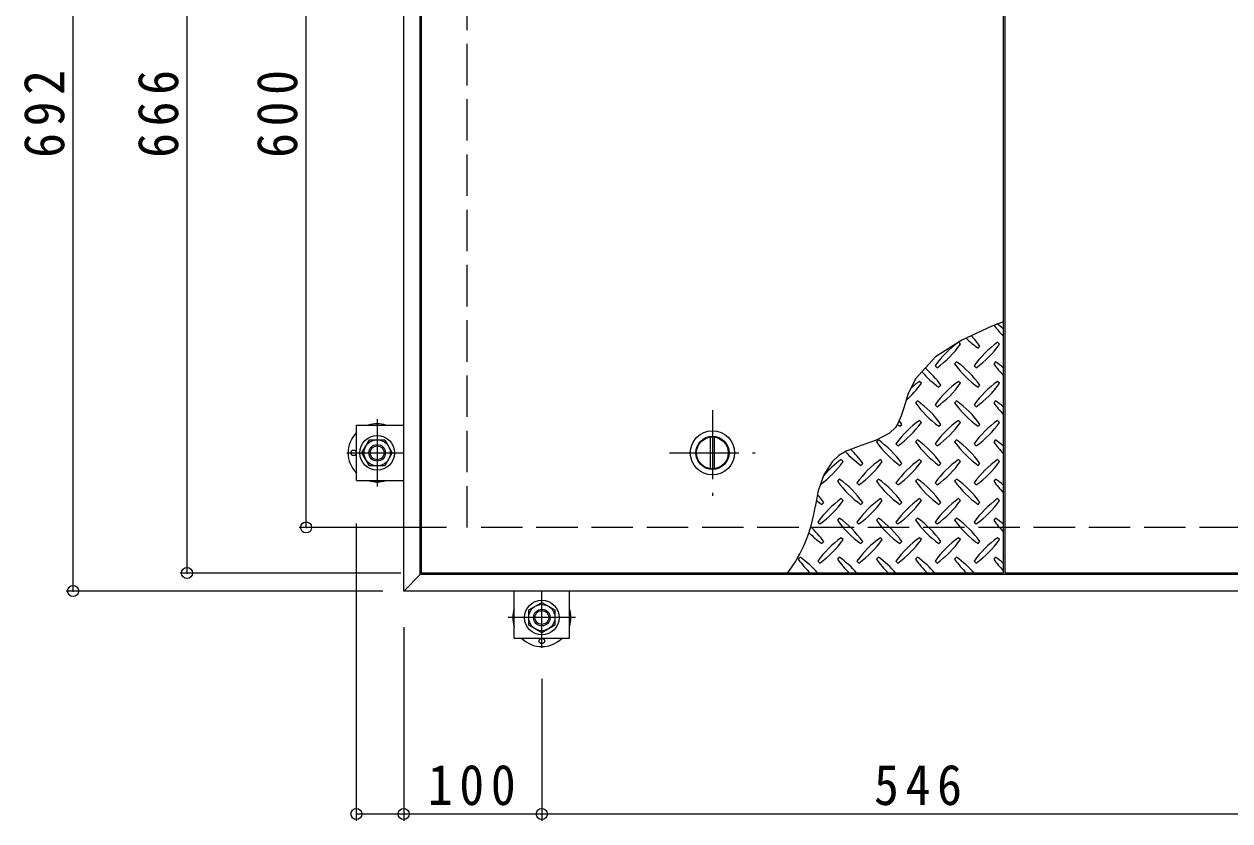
# Model space of a CAD drawing. Units: millimetres on the paper, enlarged 6 times, with parts at other scales. Extents: x -1918 to 2320, y -1648 to 1656.
# Drawn here: x -1897 to -1374, y 787 to 1133 of the extents above; entities that cross this region are included whole.
import ezdxf

# ---------------------------------------------------------------- set-up
doc = ezdxf.new("R2010")
doc.units = ezdxf.units.MM
doc.header["$LTSCALE"] = 6
doc.header["$PDMODE"] = 32
doc.header["$PDSIZE"] = 4.8
doc.linetypes.add('CHAIN1', pattern=[8, 5, -1, 1, -1])
doc.linetypes.add('DASHED3', pattern=[4, 3, -1])
for name, color, linetype, lineweight in [('0-0_通り芯', 4, 'Continuous', 9), ('0-2_仕上', 3, 'Continuous', 9), ('0-3_建具', 4, 'Continuous', 9), ('0-9', 134, 'Continuous', 5), ('0-C', 2, 'Continuous', 9), ('0-D', 5, 'Continuous', 5), ('0-E', 3, 'Continuous', 9), ('0-F', 7, 'Continuous', 9)]:
    doc.layers.add(name, color=color, linetype=linetype, lineweight=lineweight)
doc.styles.add('ＭＳ ゴシック', font='')
doc.styles.get('ＭＳ ゴシック').set_extended_font_data('MS Gothic')

msp = doc.modelspace()

# ---------------------------------------------------------------- linework, layer by layer
at = {"layer": '0-0_通り芯'}
for centre in [(-1754.271, 946.881), (-1672.551, 865.163)]:
    msp.add_circle(centre, 1.2, dxfattribs=at)
for centre, start, end in [((-1744.071, 946.881), 72.24721, 107.75279), ((-1744.071, 946.881), 135.5852, 224.4148), ((-1744.071, 946.881), 252.24721, 287.75279), ((-1672.551, 875.363), 162.24721, 197.75279), ((-1672.551, 875.363), 342.24721, 17.75279), ((-1672.551, 875.363), 225.5852, 314.4148)]:
    msp.add_arc(centre, 12.6, start, end, dxfattribs=at)
at = {"layer": '0-2_仕上'}
for p, q in [((-1472.151, 1294.282), (-1472.151, 894.681)), ((-1472.151, 894.681), (-1724.751, 894.681))]:
    msp.add_line(p, q, dxfattribs=at)
for points in [[(-1724.751, 894.681), (-1724.751, 1294.282), (-1472.151, 1294.282)], [(-1218.651, 894.681), (-1471.251, 894.681), (-1471.251, 1294.282)]]:
    msp.add_lwpolyline(points, dxfattribs=at)
at = {"layer": '0-3_建具'}
for p, q in [((-1732.551, 886.881), (-1732.551, 1302.081)), ((-1725.351, 894.081), (-1725.351, 1294.882)), ((-1725.351, 894.081), (-1732.551, 886.881)), ((-964.551, 894.081), (-1725.351, 894.081)), ((-957.351, 886.881), (-1732.551, 886.881))]:
    msp.add_line(p, q, dxfattribs=at)
at = {"layer": '0-9'}
for p, q in [((-1490.724, 994.054), (-1491.573, 994.903)), ((-1483.087, 992.357), (-1482.239, 993.206)), ((-1473.754, 994.054), (-1474.602, 994.903)), ((-1501.755, 984.72), (-1500.906, 983.872)), ((-1492.421, 986.417), (-1493.27, 985.569)), ((-1484.784, 984.72), (-1483.936, 983.872)), ((-1475.451, 986.417), (-1476.299, 985.569)), ((-1507.695, 977.083), (-1508.543, 977.932)), ((-1500.058, 975.387), (-1499.209, 976.235)), ((-1490.724, 977.083), (-1491.573, 977.932)), ((-1483.087, 975.387), (-1482.239, 976.235)), ((-1473.754, 977.083), (-1474.602, 977.932)), ((-1509.392, 969.447), (-1510.24, 968.598)), ((-1492.421, 969.447), (-1493.27, 968.598)), ((-1475.451, 969.447), (-1476.299, 968.598)), ((-1501.755, 967.75), (-1500.906, 966.901)), ((-1484.784, 967.75), (-1483.936, 966.901)), ((-1517.029, 958.416), (-1516.18, 959.264)), ((-1507.695, 960.113), (-1508.543, 960.962)), ((-1500.058, 958.416), (-1499.209, 959.264)), ((-1490.724, 960.113), (-1491.573, 960.962)), ((-1483.087, 958.416), (-1482.239, 959.264)), ((-1473.754, 960.113), (-1474.602, 960.962)), ((-1526.362, 952.476), (-1527.211, 951.627)), ((-1518.726, 950.779), (-1517.877, 949.931)), ((-1509.392, 952.476), (-1510.24, 951.627)), ((-1501.755, 950.779), (-1500.906, 949.931)), ((-1492.421, 952.476), (-1493.27, 951.627)), ((-1484.784, 950.779), (-1483.936, 949.931)), ((-1475.451, 952.476), (-1476.299, 951.627)), ((-1541.636, 943.142), (-1542.484, 943.991)), ((-1524.665, 943.142), (-1525.514, 943.991)), ((-1507.695, 943.142), (-1508.543, 943.991)), ((-1490.724, 943.142), (-1491.573, 943.991)), ((-1473.754, 943.142), (-1474.602, 943.991)), ((-1533.999, 941.445), (-1533.151, 942.294)), ((-1517.029, 941.445), (-1516.18, 942.294)), ((-1500.058, 941.445), (-1499.209, 942.294)), ((-1483.087, 941.445), (-1482.239, 942.294)), ((-1543.333, 935.506), (-1544.181, 934.657)), ((-1535.696, 933.808), (-1534.848, 932.96)), ((-1526.362, 935.506), (-1527.211, 934.657)), ((-1518.726, 933.808), (-1517.877, 932.96)), ((-1509.392, 935.506), (-1510.24, 934.657)), ((-1501.755, 933.808), (-1500.906, 932.96)), ((-1492.421, 935.506), (-1493.27, 934.657)), ((-1484.784, 933.808), (-1483.936, 932.96)), ((-1475.451, 935.506), (-1476.299, 934.657)), ((-1541.636, 926.172), (-1542.484, 927.02)), ((-1524.665, 926.172), (-1525.514, 927.02)), ((-1507.695, 926.172), (-1508.543, 927.02)), ((-1490.724, 926.172), (-1491.573, 927.02)), ((-1473.754, 926.172), (-1474.602, 927.02)), ((-1550.97, 924.475), (-1550.121, 925.323)), ((-1533.999, 924.475), (-1533.151, 925.323)), ((-1517.029, 924.475), (-1516.18, 925.323)), ((-1500.058, 924.475), (-1499.209, 925.323)), ((-1483.087, 924.475), (-1482.239, 925.323)), ((-1552.667, 916.838), (-1551.818, 915.989)), ((-1543.333, 918.535), (-1544.181, 917.686)), ((-1535.696, 916.838), (-1534.848, 915.989)), ((-1526.362, 918.535), (-1527.211, 917.686)), ((-1518.726, 916.838), (-1517.877, 915.989)), ((-1509.392, 918.535), (-1510.24, 917.686)), ((-1501.755, 916.838), (-1500.906, 915.989)), ((-1492.421, 918.535), (-1493.27, 917.686)), ((-1484.784, 916.838), (-1483.936, 915.989)), ((-1475.451, 918.535), (-1476.299, 917.686)), ((-1550.97, 907.504), (-1550.121, 908.353)), ((-1541.636, 909.201), (-1542.484, 910.05)), ((-1533.999, 907.504), (-1533.151, 908.353)), ((-1524.665, 909.201), (-1525.514, 910.05)), ((-1517.029, 907.504), (-1516.18, 908.353)), ((-1507.695, 909.201), (-1508.543, 910.05)), ((-1500.058, 907.504), (-1499.209, 908.353)), ((-1490.724, 909.201), (-1491.573, 910.05)), ((-1483.087, 907.504), (-1482.239, 908.353)), ((-1473.754, 909.201), (-1474.602, 910.05)), ((-1560.304, 901.564), (-1561.152, 900.716)), ((-1543.333, 901.564), (-1544.181, 900.716)), ((-1526.362, 901.564), (-1527.211, 900.716)), ((-1509.392, 901.564), (-1510.24, 900.716)), ((-1492.421, 901.564), (-1493.27, 900.716)), ((-1475.451, 901.564), (-1476.299, 900.716)), ((-1552.667, 899.867), (-1551.818, 899.019)), ((-1535.696, 899.867), (-1534.848, 899.019)), ((-1518.726, 899.867), (-1517.877, 899.019)), ((-1501.755, 899.867), (-1500.906, 899.019)), ((-1484.784, 899.867), (-1483.936, 899.019))]:
    msp.add_line(p, q, dxfattribs=at)
msp.add_lwpolyline([(-1472.151, 1003.831), (-1477.116, 1001.833), (-1490.166, 995.859), (-1501.543, 988.559), (-1510.187, 979.094), (-1513.532, 972.281), (-1514.216, 970.193), (-1515.277, 966.507), (-1516.41, 962.91), (-1517.879, 959.628), (-1518.988, 957.958), (-1521.556, 955.49), (-1527.314, 952.426), (-1533.896, 950.091), (-1540.302, 947.577), (-1543.543, 945.68), (-1546.446, 943.053), (-1550.098, 937.281), (-1552.465, 930.33), (-1553.877, 923.472)], dxfattribs=at)
for centre, radius, start, end in [((-1440.873, 1027.783), 43.5, 215.94795, 224.0249), ((-1500.694, 967.962), 43.5, 48.99213, 53.25279), ((-1457.844, 1027.783), 43.5, 225.57452, 234.5273), ((-1517.665, 967.962), 43.5, 35.47258, 43.25978), ((-1466.329, 959.477), 43.5, 125.47256, 144.5273), ((-1526.15, 1019.298), 43.5, 305.47272, 324.5273), ((-1449.358, 959.477), 43.5, 125.47256, 144.5273), ((-1509.18, 1019.298), 43.5, 305.47272, 324.5273), ((-1457.844, 1010.812), 43.5, 215.47272, 234.5273), ((-1517.665, 950.991), 43.5, 35.47258, 54.5273), ((-1440.873, 1010.812), 43.5, 215.47272, 224.0249), ((-1500.694, 950.991), 43.5, 48.99213, 54.5273), ((-1474.814, 1010.812), 43.5, 221.35275, 234.5273), ((-1534.635, 950.991), 43.5, 35.47258, 48.77962), ((-1543.121, 1002.327), 43.5, 311.38763, 324.5273), ((-1483.3, 942.506), 43.5, 125.47256, 131.59831), ((-1466.329, 942.506), 43.5, 125.47256, 144.5273), ((-1526.15, 1002.327), 43.5, 305.47272, 324.5273), ((-1449.358, 942.506), 43.5, 125.47256, 144.5273), ((-1509.18, 1002.327), 43.5, 305.47272, 324.5273), ((-1534.635, 934.021), 43.5, 35.47258, 54.5273), ((-1517.665, 934.021), 43.5, 35.47258, 54.5273), ((-1500.694, 934.021), 43.5, 48.99213, 54.5273), ((-1474.814, 993.842), 43.5, 215.47272, 234.5273), ((-1457.844, 993.842), 43.5, 215.47272, 234.5273), ((-1440.873, 993.842), 43.5, 215.47272, 224.0249), ((-1483.3, 925.535), 43.5, 125.47256, 144.5273), ((-1491.785, 993.842), 43.5, 232.70831, 234.5273), ((-1543.121, 985.356), 43.5, 305.47272, 324.5273), ((-1551.606, 934.021), 43.5, 35.47258, 38.03572), ((-1466.329, 925.535), 43.5, 125.47256, 144.5273), ((-1526.15, 985.356), 43.5, 305.47272, 324.5273), ((-1449.358, 925.535), 43.5, 125.47256, 144.5273), ((-1509.18, 985.356), 43.5, 305.47272, 324.5273), ((-1568.577, 917.05), 43.5, 35.47258, 45.99713), ((-1491.785, 976.871), 43.5, 215.47272, 234.5273), ((-1551.606, 917.05), 43.5, 35.47258, 54.5273), ((-1474.814, 976.871), 43.5, 215.47272, 234.5273), ((-1534.635, 917.05), 43.5, 35.47258, 54.5273), ((-1457.844, 976.871), 43.5, 215.47272, 234.5273), ((-1517.665, 917.05), 43.5, 35.47258, 54.5273), ((-1440.873, 976.871), 43.5, 215.47272, 224.0249), ((-1500.694, 917.05), 43.5, 48.99213, 54.5273), ((-1577.062, 968.386), 43.5, 306.00705, 324.5273), ((-1517.241, 908.565), 43.5, 125.47256, 139.2924), ((-1508.755, 976.871), 43.5, 222.74814, 234.5273), ((-1500.27, 908.565), 43.5, 125.47256, 144.52728), ((-1560.091, 968.386), 43.5, 305.47272, 324.5273), ((-1483.3, 908.565), 43.5, 125.47256, 144.52728), ((-1543.121, 968.386), 43.5, 305.47272, 324.5273), ((-1466.329, 908.565), 43.5, 125.47256, 144.52728), ((-1526.15, 968.386), 43.5, 305.47272, 324.5273), ((-1449.358, 908.565), 43.5, 125.47256, 144.5273), ((-1509.18, 968.386), 43.5, 305.47272, 324.5273), ((-1508.755, 959.901), 43.5, 215.47272, 234.5273), ((-1568.577, 900.08), 43.5, 35.47258, 54.5273), ((-1491.785, 959.901), 43.5, 215.47272, 234.5273), ((-1551.606, 900.08), 43.5, 35.47258, 54.5273), ((-1474.814, 959.901), 43.5, 215.47272, 234.5273), ((-1534.635, 900.08), 43.5, 35.47258, 54.5273), ((-1457.844, 959.901), 43.5, 215.47272, 234.5273), ((-1517.665, 900.08), 43.5, 35.47258, 54.5273), ((-1440.873, 959.901), 43.5, 215.47272, 224.0249), ((-1500.694, 900.08), 43.5, 48.99213, 54.5273), ((-1585.547, 900.08), 43.5, 35.47258, 41.1628), ((-1517.241, 891.594), 43.5, 125.47256, 144.5273), ((-1500.27, 891.594), 43.5, 125.47256, 144.5273), ((-1483.3, 891.594), 43.5, 125.47256, 144.5273), ((-1466.329, 891.594), 43.5, 125.47256, 144.5273), ((-1449.358, 891.594), 43.5, 125.47256, 144.5273), ((-1614.594, 931.731), 61.276, 322.79805, 352.25462), ((-1525.726, 959.901), 43.5, 230.65677, 234.5273), ((-1577.062, 951.416), 43.5, 305.47272, 324.5273), ((-1560.091, 951.416), 43.5, 305.47272, 324.5273), ((-1543.121, 951.416), 43.5, 305.47272, 324.5273), ((-1526.15, 951.416), 43.5, 305.47272, 324.5273), ((-1509.18, 951.416), 43.5, 305.47272, 324.5273), ((-1508.755, 942.93), 43.5, 215.47272, 234.5273), ((-1568.577, 883.109), 43.5, 35.47258, 54.5273), ((-1491.785, 942.93), 43.5, 215.47272, 234.5273), ((-1551.606, 883.109), 43.5, 35.47258, 54.5273), ((-1474.814, 942.93), 43.5, 215.47272, 234.5273), ((-1534.635, 883.109), 43.5, 35.47258, 54.5273), ((-1457.844, 942.93), 43.5, 215.47272, 234.5273), ((-1517.665, 883.109), 43.5, 35.47258, 54.5273), ((-1440.873, 942.93), 43.5, 215.47272, 224.0249), ((-1500.694, 883.109), 43.5, 48.99213, 54.5273), ((-1525.726, 942.93), 43.5, 224.94598, 234.5273), ((-1585.547, 883.109), 43.5, 35.47258, 46.69856), ((-1517.241, 874.624), 43.5, 125.47256, 144.5273), ((-1577.062, 934.445), 43.5, 305.47272, 324.5273), ((-1500.27, 874.624), 43.5, 125.47256, 144.5273), ((-1560.091, 934.445), 43.5, 305.47272, 324.5273), ((-1483.3, 874.624), 43.5, 125.47256, 144.5273), ((-1543.121, 934.445), 43.5, 305.47272, 324.5273), ((-1466.329, 874.624), 43.5, 125.47256, 144.5273), ((-1526.15, 934.445), 43.5, 305.47272, 324.5273), ((-1449.358, 874.624), 43.5, 125.47256, 144.5273), ((-1509.18, 934.445), 43.5, 305.47272, 324.5273), ((-1585.547, 866.138), 43.5, 41.00789, 54.5273), ((-1568.577, 866.138), 43.5, 41.00789, 54.5273), ((-1551.606, 866.138), 43.5, 41.00789, 54.5273), ((-1534.635, 866.138), 43.5, 41.00789, 54.5273), ((-1517.665, 866.138), 43.5, 41.00789, 54.5273), ((-1500.694, 866.138), 43.5, 48.99213, 54.5273), ((-1525.726, 925.96), 43.5, 215.47272, 225.97511), ((-1508.755, 925.96), 43.5, 215.47272, 225.97511), ((-1491.785, 925.96), 43.5, 215.47272, 225.97511), ((-1474.814, 925.96), 43.5, 215.47272, 225.97511), ((-1457.844, 925.96), 43.5, 215.47272, 225.97511), ((-1440.873, 925.96), 43.5, 215.47272, 224.0249)]:
    msp.add_arc(centre, radius, start, end, dxfattribs=at)
at = {"layer": '0-C', "linetype": 'CHAIN1'}
for p, q in [((-1598.451, 965.481), (-1598.451, 928.281)), ((-1617.051, 946.881), (-1579.851, 946.881))]:
    msp.add_line(p, q, dxfattribs=at)
at = {"layer": '0-C'}
for p, q in [((-1599.351, 940.04), (-1599.351, 953.722)), ((-1597.551, 940.04), (-1597.551, 953.722))]:
    msp.add_line(p, q, dxfattribs=at)
for radius in [9.6, 7.2, 6.9]:
    msp.add_circle((-1598.451, 946.881), radius, dxfattribs=at)
at = {"layer": '0-D'}
for points in [[(-1747.362, 941.181), (-1750.653, 946.881), (-1747.362, 952.581), (-1740.78, 952.581), (-1737.489, 946.881), (-1740.78, 941.181)], [(-1666.851, 872.072), (-1672.551, 868.781), (-1678.251, 872.072), (-1678.251, 878.654), (-1672.551, 881.945), (-1666.851, 878.654)]]:
    msp.add_lwpolyline(points, close=True, dxfattribs=at)
for centre, radius in [((-1744.071, 946.881), 7.5), ((-1744.071, 946.881), 5.7), ((-1744.071, 946.881), 3.6), ((-1744.071, 946.881), 3.032), ((-1672.551, 875.363), 7.5), ((-1672.551, 875.363), 5.7), ((-1672.551, 875.363), 3.6), ((-1672.551, 875.363), 3.032)]:
    msp.add_circle(centre, radius, dxfattribs=at)
at = {"layer": '0-E'}
for p, q in [((-1753.071, 934.881), (-1753.071, 958.881)), ((-1753.071, 958.881), (-1732.551, 958.881)), ((-1753.071, 934.881), (-1732.551, 934.881)), ((-1684.551, 866.362), (-1684.551, 886.882)), ((-1660.551, 866.363), (-1660.551, 886.883)), ((-1684.551, 866.362), (-1660.551, 866.363))]:
    msp.add_line(p, q, dxfattribs=at)
at = {"layer": '0-E', "linetype": 'CHAIN1'}
for p, q in [((-1744.071, 961.508), (-1744.071, 932.255)), ((-1757.255, 946.881), (-1732.551, 946.881)), ((-1672.551, 862.179), (-1672.551, 886.883)), ((-1657.925, 875.363), (-1687.177, 875.362))]:
    msp.add_line(p, q, dxfattribs=at)
at = {"layer": '0-F'}
for p, q in [((-1876.105, 886.881), (-1876.105, 1302.081)), ((-1826.627, 894.681), (-1826.627, 1294.281)), ((-1774.926, 914.481), (-1774.926, 1274.481)), ((-1713.951, 914.481), (-1777.926, 914.481)), ((-1753.071, 787.061), (-1753.071, 916.155)), ((-1733.751, 894.681), (-1829.627, 894.681)), ((-1741.551, 886.881), (-1879.105, 886.881)), ((-1732.551, 871.155), (-1732.551, 787.061)), ((-1672.551, 848.775), (-1672.551, 787.061)), ((-1753.071, 790.061), (-1732.551, 790.061)), ((-1732.551, 790.061), (-1672.551, 790.061)), ((-1672.551, 790.061), (-1344.951, 790.061))]:
    msp.add_line(p, q, dxfattribs=at)
at = {"layer": '0-F', "color": 2, "linetype": 'DASHED3'}
for p, q in [((-1704.951, 914.481), (-1704.951, 1274.481)), ((-984.951, 914.481), (-1704.951, 914.481))]:
    msp.add_line(p, q, dxfattribs=at)
at = {"layer": '0-F'}
for p in [(-1774.926, 914.481), (-1826.627, 894.681), (-1876.105, 886.881), (-1753.071, 790.061), (-1732.551, 790.061), (-1672.551, 790.061)]:
    msp.add_point(p, dxfattribs=at)

# ---------------------------------------------------------------- texts
at = {"layer": '0-F', "color": 2, "char_height": 17.6, "attachment_point": 7, "rotation": 90, "style": 'ＭＳ ゴシック'}
for s, insert in [('\\T1.27;\\W0.9;692', (-1879.705, 1074.981)), ('\\T1.27;\\W0.9;666', (-1830.227, 1074.981)), ('\\T1.27;\\W0.9;600', (-1778.526, 1074.981))]:
    msp.add_mtext(s, dxfattribs=dict(at, insert=insert))
at = {"layer": '0-F', "color": 2, "char_height": 17.6, "attachment_point": 7, "style": 'ＭＳ ゴシック'}
for s, insert in [('\\T1.27;\\W0.9;100', (-1722.051, 793.661)), ('\\T1.27;\\W0.9;546', (-1528.251, 793.661))]:
    msp.add_mtext(s, dxfattribs=dict(at, insert=insert))

doc.saveas('drawing.dxf')
